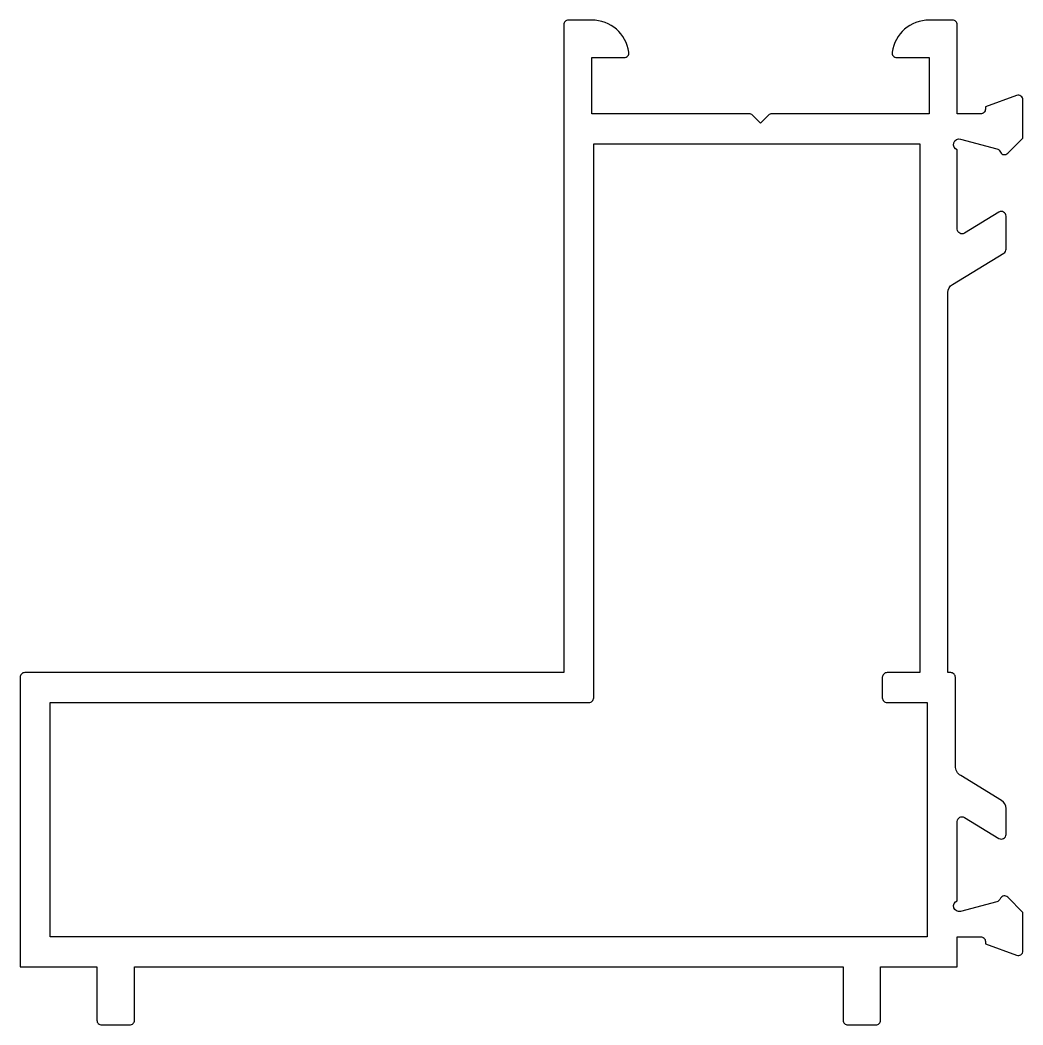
# Model space of a CAD drawing. Extents: x 485.7 to 539.2, y 653 to 706.6.
import ezdxf

# ---------------------------------------------------------------- set-up
doc = ezdxf.new("R2010")
doc.units = 0
doc.layers.get('0').update_dxf_attribs({"linetype": 'CONTINUOUS'})

msp = doc.modelspace()

# ---------------------------------------------------------------- linework, layer by layer
at = {"color": 0}
for points in [[(538.166, 694.198, 0.261413), (538.285, 694.412), (538.285, 696.169, 0.585524), (537.905, 696.383), (536.066, 695.26, -0.585524), (535.685, 695.473), (535.685, 699.707, -0.961723), (535.863, 700.28), (537.794, 699.763, -0.203382), (537.948, 699.642), (537.984, 699.577, 0.498497), (538.38, 699.522), (539.185, 700.328), (539.185, 702.373, 0.520567), (538.85, 702.608), (537.185, 702.002), (537.185, 701.878, -0.414214), (536.935, 701.628), (535.685, 701.628), (535.685, 706.378, 0.414214), (535.435, 706.628), (534.185, 706.628, 0.372825), (532.206, 704.913, 0.45685), (532.453, 704.628), (534.185, 704.628), (534.185, 701.628), (525.789, 701.628, 0.198912), (525.612, 701.554), (525.185, 701.128), (524.759, 701.554, 0.198912), (524.582, 701.628), (516.185, 701.628), (516.185, 704.628), (517.917, 704.628, 0.45685), (518.165, 704.913, 0.372825), (516.185, 706.628), (514.935, 706.628, 0.414214), (514.685, 706.378), (514.685, 671.819), (485.934, 671.819, 0.414214), (485.684, 671.569), (485.684, 656.128), (489.784, 656.128), (489.784, 653.278, 0.414214), (490.034, 653.028), (491.534, 653.028, 0.414214), (491.784, 653.278), (491.784, 656.128), (529.594, 656.128), (529.594, 653.278, 0.414214), (529.844, 653.028), (531.344, 653.028, 0.414214), (531.594, 653.278), (531.594, 656.128), (535.684, 656.128), (535.684, 657.73), (536.934, 657.73, -0.414214), (537.184, 657.48), (537.184, 657.348), (538.848, 656.743, 0.520567), (539.184, 656.978), (539.184, 659.03), (538.378, 659.836, 0.498497), (537.983, 659.78), (537.947, 659.715, -0.203382), (537.793, 659.595), (535.862, 659.078, -0.961723), (535.684, 659.65), (535.684, 663.885, -0.585524), (536.064, 664.098), (537.904, 662.975, 0.585524), (538.284, 663.189), (538.284, 664.571, 0.261413), (538.044, 664.998), (535.871, 666.325, -0.261413), (535.584, 666.837), (535.584, 671.569, 0.414214), (535.334, 671.819), (535.185, 671.819), (535.185, 692.099, -0.261413), (535.425, 692.525)], [(531.935, 671.819, 0.414214), (531.685, 671.569), (531.685, 670.478, 0.414214), (531.935, 670.228), (534.084, 670.228), (534.084, 657.728), (487.284, 657.728), (487.284, 670.228), (516.035, 670.228, 0.414214), (516.285, 670.478), (516.285, 700.028), (533.685, 700.028), (533.685, 671.819)]]:
    msp.add_lwpolyline(points, format="xyb", close=True, dxfattribs=at)

doc.saveas('drawing.dxf')
